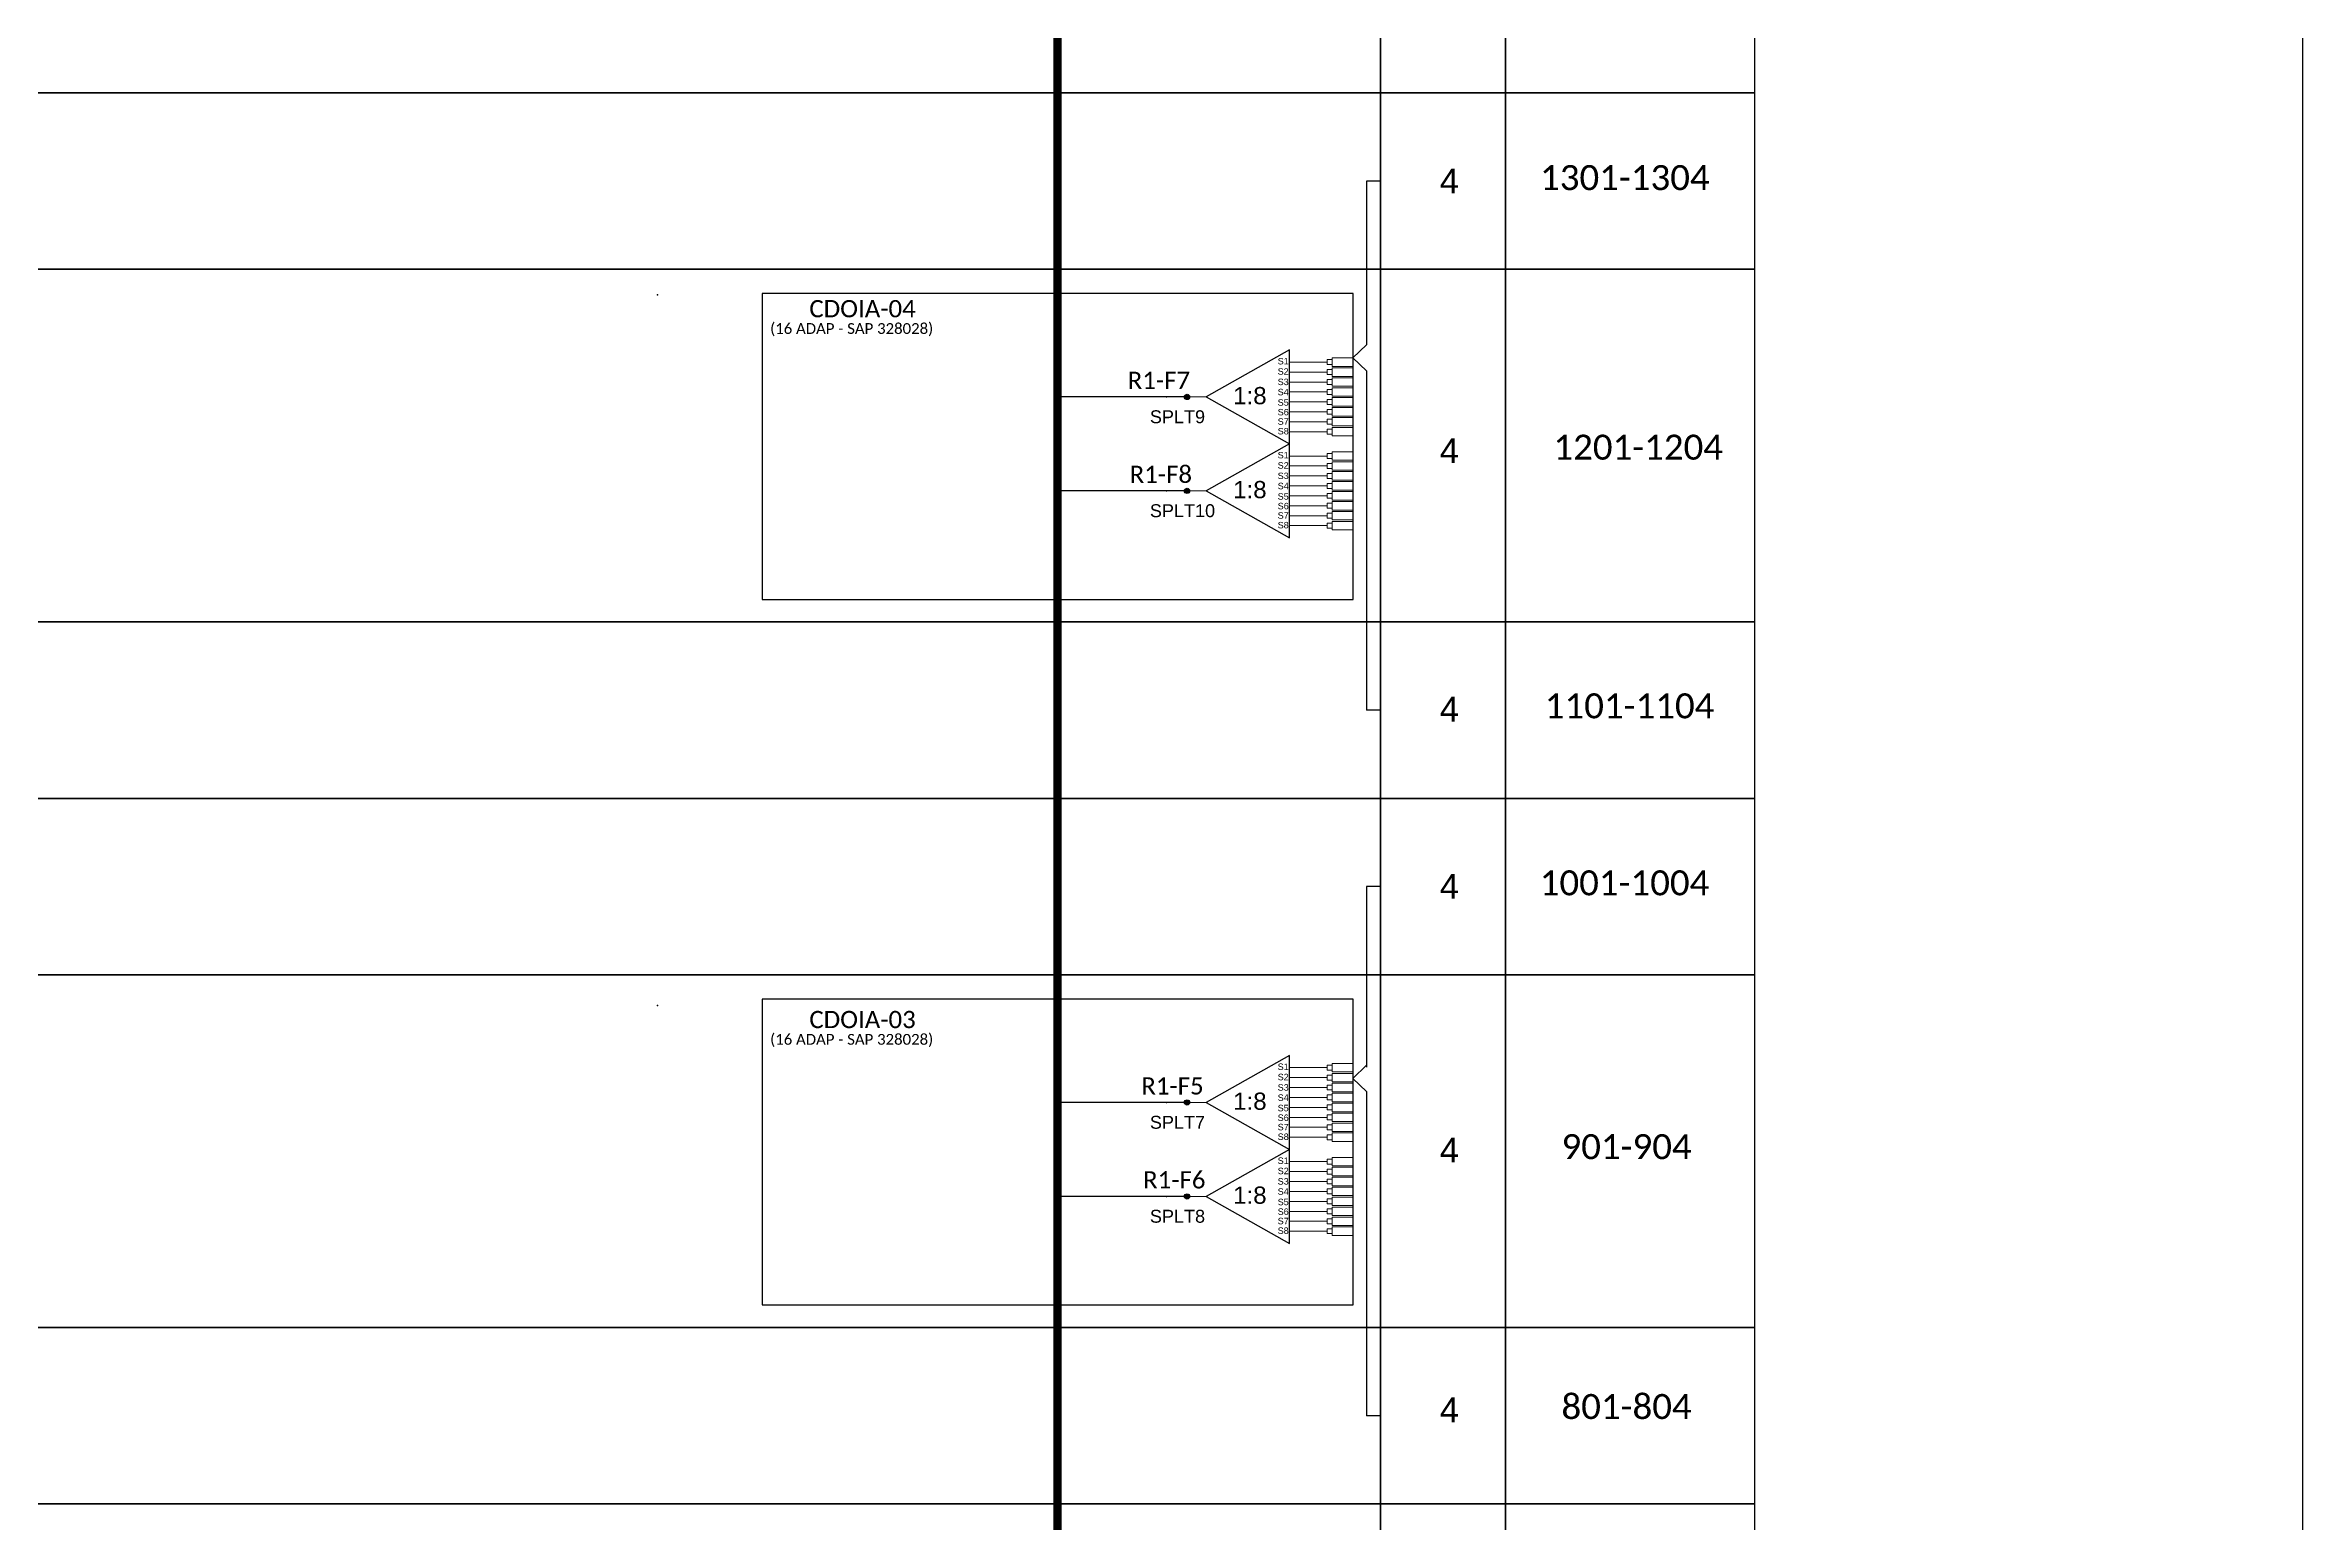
# Model space of a CAD drawing. Header units: inches. Extents: x 1934 to 3676, y 155 to 749.
# Drawn here: x 3466.3 to 3676, y 461.7 to 598.8 of the extents above; entities that cross this region are included whole.
import ezdxf
from ezdxf.enums import TextEntityAlignment as Align

# ---------------------------------------------------------------- set-up
doc = ezdxf.new("R2010")
doc.units = ezdxf.units.IN
doc.header["$MEASUREMENT"] = 0
doc.styles.add('ARIAL', font='arial.ttf')
doc.styles.add('WMF-Calibri0', font='calibri.ttf')

# ---------------------------------------------------------------- blocks, each defined once
blk = doc.blocks.new('SPLT_1-8_SC-APC')
at = {"color": 1}
blk.add_lwpolyline([(-7.37, -2.1), (-17.04, -7.55), (-7.37, -13), (-7.37, -2.1)], dxfattribs=at)
at = {"color": 3, "lineweight": 0}
for points in [[(-2.99, -3.51), (-7.37, -3.51)], [(-7.37, -4.66), (-2.99, -4.66)], [(-2.41, -3.02), (-2.41, -4)], [(-2.41, -3.02), (0, -3.02)], [(-2.41, -4), (0, -4)], [(-2.41, -4.17), (-2.41, -5.16)], [(-2.41, -4.17), (0, -4.17)], [(-2.41, -5.16), (0, -5.16)], [(-7.37, -5.82), (-2.99, -5.82)], [(-7.37, -6.97), (-2.99, -6.97)], [(-2.41, -5.32), (-2.41, -6.31)], [(-2.41, -5.32), (0, -5.32)], [(-2.41, -6.31), (0, -6.31)], [(-2.41, -6.48), (-2.41, -7.46)], [(-2.41, -6.48), (0, -6.48)], [(-2.41, -7.46), (0, -7.46)], [(-2.41, -7.63), (-2.41, -8.62)], [(-2.41, -7.63), (0, -7.63)], [(-7.37, -8.12), (-2.99, -8.12)], [(-7.37, -9.28), (-2.99, -9.28)], [(-7.37, -10.43), (-2.99, -10.43)], [(-2.41, -8.62), (0, -8.62)], [(-2.41, -8.78), (-2.41, -9.77)], [(-2.41, -8.78), (0, -8.78)], [(-2.41, -9.77), (0, -9.77)], [(-2.41, -9.94), (-2.41, -10.92)], [(-2.41, -9.94), (0, -9.94)], [(-7.37, -11.58), (-2.99, -11.58)], [(-2.41, -10.92), (0, -10.92)], [(-2.41, -11.09), (-2.41, -12.08)], [(-2.41, -11.09), (0, -11.09)], [(-2.41, -12.08), (0, -12.08)]]:
    blk.add_lwpolyline(points, dxfattribs=at)
for points in [[(-2.99, -3.22), (-2.41, -3.22), (-2.41, -3.8), (-2.99, -3.8)], [(-2.99, -4.38), (-2.41, -4.38), (-2.41, -4.95), (-2.99, -4.95)], [(-2.99, -5.53), (-2.41, -5.53), (-2.41, -6.1), (-2.99, -6.1)], [(-2.99, -6.68), (-2.41, -6.68), (-2.41, -7.26), (-2.99, -7.26)], [(-2.99, -7.84), (-2.41, -7.84), (-2.41, -8.41), (-2.99, -8.41)], [(-2.99, -8.99), (-2.41, -8.99), (-2.41, -9.56), (-2.99, -9.56)], [(-2.99, -10.14), (-2.41, -10.14), (-2.41, -10.72), (-2.99, -10.72)], [(-2.99, -11.3), (-2.41, -11.3), (-2.41, -11.87), (-2.99, -11.87)]]:
    blk.add_lwpolyline(points, close=True, dxfattribs=at)
at = {"color": 1, "lineweight": 0}
blk.add_lwpolyline([(-17.04, -7.55), (-19.26, -7.55)], dxfattribs=at)
at = {"color": 1, "style": 'ARIAL'}
for s, height, p in [('S1', 0.75, (-8.74, -3.78)), ('S2', 0.75, (-8.74, -4.97)), ('1:8', 2, (-13.91, -8.4)), ('S3', 0.75, (-8.74, -6.18)), ('S4', 0.75, (-8.74, -7.36)), ('S5', 0.75, (-8.74, -8.57)), ('S6', 0.75, (-8.74, -9.69)), ('S7', 0.75, (-8.74, -10.78)), ('S8', 0.75, (-8.74, -11.9))]:
    blk.add_text(s, height=height, dxfattribs=at).set_placement(p)
blk = doc.blocks.new('SPLITTER_')
blk.add_point((0, 0))
at = {"style": 'ARIAL', "flags": 4}
blk.add_attdef('SPLT', (0, -3.26), '', height=1.5, dxfattribs=at)
blk = doc.blocks.new('A$C415C251F')
at = {"color": 3}
blk.add_point((0, 0), dxfattribs=at)
blk = doc.blocks.new('LEG_CDOIA8_C-SPLT_ESQ')
at = {"color": 3, "extrusion": (0, 0, -1), "xscale": -1, "zscale": -1}
blk.add_blockref('A$C415C251F', (0, 0), dxfattribs=at)
at = {"color": 1, "style": 'WMF-Calibri0', "flags": 4}
blk.add_attdef('CDO', (21.44, -2.61), '', height=2, dxfattribs=at)
blk.add_attdef('MODELO', text='', height=1.5, dxfattribs=at).set_placement((22.54, -4.54), align=Align.CENTER)
at = {"style": 'ARIAL', "flags": 4}
blk.add_attdef('SPLITAGEM', text='', height=1.5, dxfattribs=at).set_placement((18.61, -12.59), align=Align.CENTER)

msp = doc.modelspace()

# ---------------------------------------------------------------- hatches: boundary and pattern name
h = msp.add_hatch(color=3)
h.dxf.hatch_style = 1
edge = h.paths.add_edge_path()
edge.add_arc((3572.36, 566.17), 0.242, 0, 360)
h = msp.add_hatch(color=3)
h.dxf.hatch_style = 1
edge = h.paths.add_edge_path()
edge.add_arc((3572.36, 557.45), 0.242, 0, 360)
h = msp.add_hatch(color=3)
h.dxf.hatch_style = 1
edge = h.paths.add_edge_path()
edge.add_arc((3572.36, 500.68), 0.242, 0, 360)
h = msp.add_hatch(color=3)
h.dxf.hatch_style = 1
edge = h.paths.add_edge_path()
edge.add_arc((3572.36, 491.96), 0.242, 0, 360)

# ---------------------------------------------------------------- linework, layer by layer
at = {"color": 5}
for p, q in [((3572.36, 566.17), (3560.33, 566.17)), ((3572.36, 557.45), (3560.33, 557.45)), ((3572.36, 500.68), (3560.33, 500.68)), ((3572.36, 491.96), (3560.33, 491.96))]:
    msp.add_line(p, q, dxfattribs=at)
msp.add_lwpolyline([(2837.41, 155.06), (3675.97, 155.06), (3675.97, 749.06), (2837.41, 749.06), (2837.41, 155.06)])
at = {"color": 5, "const_width": 0.8}
msp.add_lwpolyline([(3560.33, 693.59), (3560.33, 254.2), (3550.71, 254.2)], dxfattribs=at)
for points in [[(3361.32, 610.76), (3590.34, 610.76), (3590.34, 594.39), (3361.32, 594.39)], [(3590.34, 610.76), (3601.92, 610.76), (3601.92, 594.39), (3590.34, 594.39)], [(3601.92, 610.76), (3625.06, 610.76), (3625.06, 594.39), (3601.92, 594.39)], [(3361.32, 594.39), (3590.34, 594.39), (3590.34, 578.02), (3361.32, 578.02)], [(3590.34, 594.39), (3601.92, 594.39), (3601.92, 578.02), (3590.34, 578.02)], [(3601.92, 594.39), (3625.06, 594.39), (3625.06, 578.02), (3601.92, 578.02)], [(3361.32, 578.02), (3590.34, 578.02), (3590.34, 545.28), (3361.32, 545.28)], [(3590.34, 578.02), (3601.92, 578.02), (3601.92, 545.28), (3590.34, 545.28)], [(3601.92, 578.02), (3625.06, 578.02), (3625.06, 545.28), (3601.92, 545.28)], [(3361.32, 545.28), (3590.34, 545.28), (3590.34, 528.9), (3361.32, 528.9)], [(3590.34, 545.28), (3601.92, 545.28), (3601.92, 528.9), (3590.34, 528.9)], [(3601.92, 545.28), (3625.06, 545.28), (3625.06, 528.9), (3601.92, 528.9)], [(3361.32, 528.9), (3590.34, 528.9), (3590.34, 512.53), (3361.32, 512.53)], [(3590.34, 528.9), (3601.92, 528.9), (3601.92, 512.53), (3590.34, 512.53)], [(3601.92, 528.9), (3625.06, 528.9), (3625.06, 512.53), (3601.92, 512.53)], [(3361.32, 512.53), (3590.34, 512.53), (3590.34, 479.79), (3361.32, 479.79)], [(3590.34, 512.53), (3601.92, 512.53), (3601.92, 479.79), (3590.34, 479.79)], [(3601.92, 512.53), (3625.06, 512.53), (3625.06, 479.79), (3601.92, 479.79)], [(3361.32, 479.79), (3590.34, 479.79), (3590.34, 463.42), (3361.32, 463.42)], [(3590.34, 479.79), (3601.92, 479.79), (3601.92, 463.42), (3590.34, 463.42)], [(3601.92, 479.79), (3625.06, 479.79), (3625.06, 463.42), (3601.92, 463.42)], [(3361.32, 463.42), (3590.34, 463.42), (3590.34, 447.04), (3361.32, 447.04)], [(3590.34, 463.42), (3601.92, 463.42), (3601.92, 447.04), (3590.34, 447.04)], [(3601.92, 463.42), (3625.06, 463.42), (3625.06, 447.04), (3601.92, 447.04)]]:
    msp.add_lwpolyline(points, close=True)
at = {"color": 3}
for points in [[(3589.02, 586.21), (3589.02, 571)], [(3590.34, 586.21), (3589.02, 586.21)], [(3589.02, 571), (3587.77, 569.79), (3589.02, 568.59), (3589.02, 568.59)], [(3589.02, 568.59), (3589.02, 537.09)], [(3590.34, 537.09), (3589.02, 537.09)], [(3589.02, 520.72), (3589.02, 503.97)], [(3590.34, 520.72), (3589.02, 520.72)], [(3589.02, 504.13), (3587.77, 502.92), (3589.02, 501.71), (3589.02, 501.71)], [(3589.02, 501.71), (3589.02, 471.6)], [(3590.34, 471.6), (3589.02, 471.6)]]:
    msp.add_lwpolyline(points, dxfattribs=at)
at = {"color": 1}
for points in [[(3587.8, 575.76), (3532.9, 575.76), (3532.9, 547.38), (3587.8, 547.38)], [(3587.8, 510.27), (3532.9, 510.27), (3532.9, 481.89), (3587.8, 481.89)]]:
    msp.add_lwpolyline(points, close=True, dxfattribs=at)
at = {"color": 3}
for centre in [(3572.36, 566.17), (3572.36, 557.45), (3572.36, 500.68), (3572.36, 491.96)]:
    msp.add_circle(centre, 0.242, dxfattribs=at)

# ---------------------------------------------------------------- block references
ref = msp.add_blockref('LEG_CDOIA8_C-SPLT_ESQ', (3523.18, 575.64), dxfattribs=dict(at, xscale=0.8000000000465661, yscale=0.7999999999883585, zscale=0.8))
ref.add_attrib('CDO', 'CDOIA-04', (3537.29, 573.56), dxfattribs={"color": 1, "height": 1.6, "style": 'WMF-Calibri0'})
ref.add_attrib('MODELO', '(16 ADAP - SAP 328028)', dxfattribs={"color": 1, "height": 1, "style": 'WMF-Calibri0'}).set_placement((3541.22, 572.02), align=Align.CENTER)
at = {"color": 3, "xscale": 0.8000000000465661, "yscale": 0.7999999999883585, "zscale": 0.8}
for p in [(3587.77, 572.21), (3587.77, 563.49), (3587.77, 506.72), (3587.77, 498)]:
    msp.add_blockref('SPLT_1-8_SC-APC', p, dxfattribs=at)
ref = msp.add_blockref('SPLITTER_', (3570.46, 566.17), dxfattribs=dict(xscale=0.8000000000465661, yscale=0.7999999999883585, zscale=0.8))
ref.add_attrib('SPLT', 'SPLT9', (3568.91, 563.73), dxfattribs={"height": 1.2, "style": 'ARIAL'})
ref = msp.add_blockref('SPLITTER_', (3570.46, 557.45), dxfattribs=dict(xscale=0.8000000000465661, yscale=0.7999999999883585, zscale=0.8))
ref.add_attrib('SPLT', 'SPLT10', (3568.91, 555.01), dxfattribs={"height": 1.2, "style": 'ARIAL'})
at = {"color": 3}
ref = msp.add_blockref('LEG_CDOIA8_C-SPLT_ESQ', (3523.18, 509.67), dxfattribs=dict(at, xscale=0.8000000000465661, yscale=0.7999999999883585, zscale=0.8))
ref.add_attrib('CDO', 'CDOIA-03', (3537.29, 507.58), dxfattribs={"color": 1, "height": 1.6, "style": 'WMF-Calibri0'})
ref.add_attrib('MODELO', '(16 ADAP - SAP 328028)', dxfattribs={"color": 1, "height": 1, "style": 'WMF-Calibri0'}).set_placement((3541.22, 506.04), align=Align.CENTER)
ref = msp.add_blockref('SPLITTER_', (3570.46, 500.68), dxfattribs=dict(xscale=0.8000000000465661, yscale=0.7999999999883585, zscale=0.8))
ref.add_attrib('SPLT', 'SPLT7', (3568.91, 498.24), dxfattribs={"height": 1.2, "style": 'ARIAL'})
ref = msp.add_blockref('SPLITTER_', (3570.46, 491.96), dxfattribs=dict(xscale=0.8000000000465661, yscale=0.7999999999883585, zscale=0.8))
ref.add_attrib('SPLT', 'SPLT8', (3568.91, 489.52), dxfattribs={"height": 1.2, "style": 'ARIAL'})

# ---------------------------------------------------------------- texts
at = {"style": 'WMF-Calibri0'}
for s, p in [('1301-1304', (3605.14, 585.37)), ('1201-1204', (3606.38, 560.35)), ('1101-1104', (3605.58, 536.34)), ('1001-1004', (3605.11, 519.91)), ('901-904', (3607.13, 495.42)), ('801-804', (3607.13, 471.3))]:
    msp.add_text(s, height=2.317, dxfattribs=at).set_placement(p)
at = {"color": 5, "style": 'WMF-Calibri0'}
for s, p in [('R1-F7', (3566.85, 566.91)), ('R1-F8', (3567.03, 558.19)), ('R1-F5', (3568.11, 501.42)), ('R1-F6', (3568.28, 492.7))]:
    msp.add_text(s, height=1.6, dxfattribs=at).set_placement(p)
at = {"style": 'ARIAL', "flags": 12}
for p in [(3596.72, 586.22), (3596.72, 561.19), (3596.72, 537.19), (3596.72, 520.75), (3596.72, 496.26), (3596.72, 472.15)]:
    msp.add_attdef('4', text='XX', height=2.3, dxfattribs=at).set_placement(p, align=Align.MIDDLE_CENTER)

doc.saveas('drawing.dxf')
